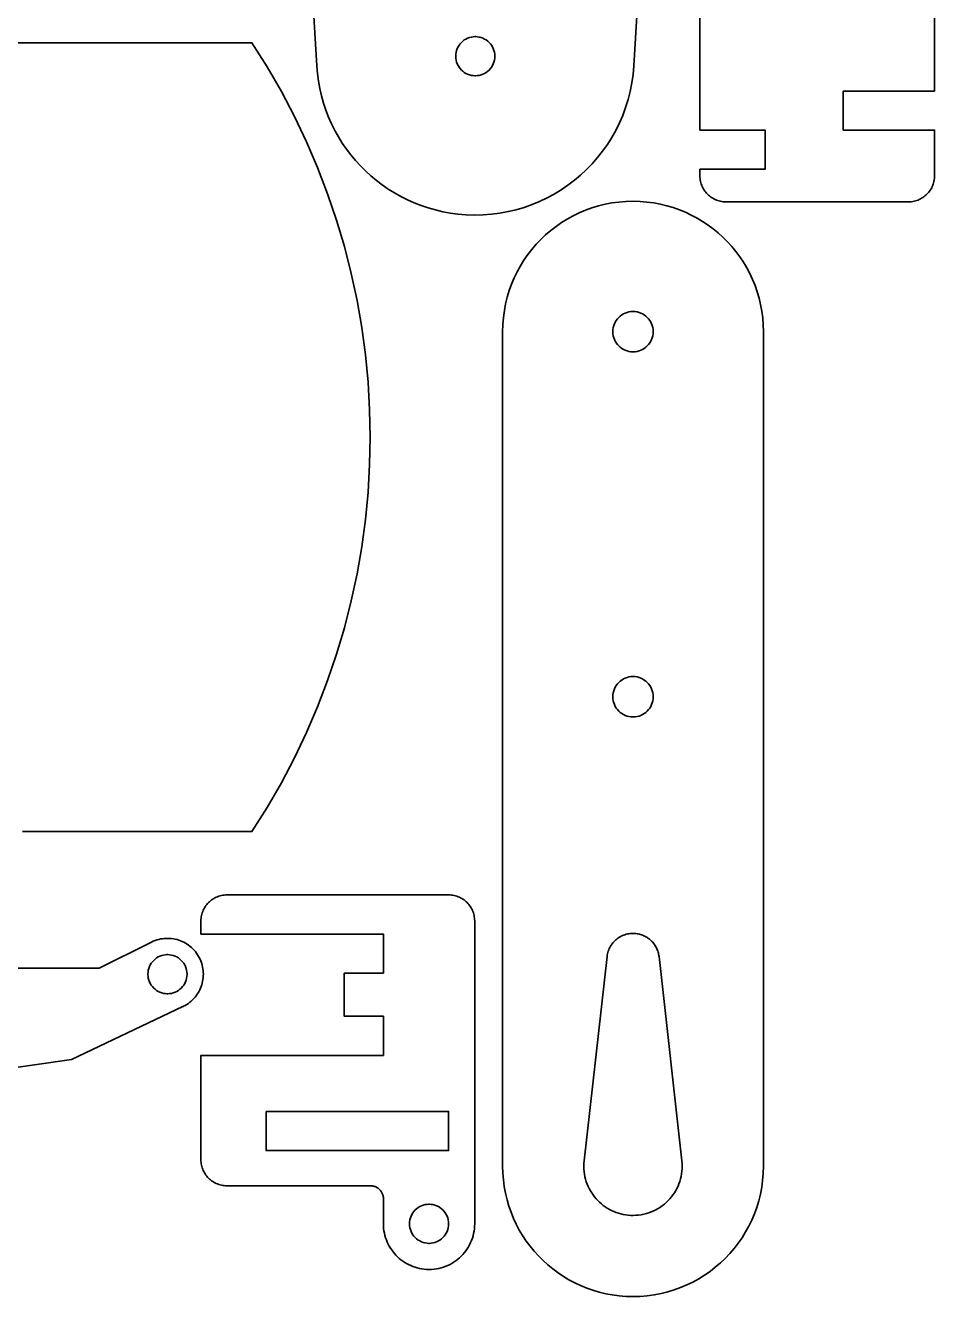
# Model space of a CAD drawing. Header units: millimetres. Extents: x 10 to 455, y -374 to -5.
# Drawn here: x 381.6 to 451.3, y -373.2 to -275.7 of the extents above; entities that cross this region are included whole.
import ezdxf

# ---------------------------------------------------------------- set-up
doc = ezdxf.new("R2010")
doc.units = ezdxf.units.MM
doc.header["$MEASUREMENT"] = 0
doc.layers.add('Layer 1', color=7, linetype='Continuous', lineweight=0)

msp = doc.modelspace()

# ---------------------------------------------------------------- linework, layer by layer
at = {"layer": 'Layer 1', "color": 7, "lineweight": 35}
for points in [[(400.056, -215.043), (403.897, -278.812), (403.947, -279.403), (404.023, -279.985), (404.127, -280.558), (404.258, -281.121), (404.415, -281.674), (404.595, -282.216), (404.801, -282.747), (405.03, -283.264), (405.283, -283.769), (405.556, -284.26), (405.854, -284.737), (406.17, -285.199), (406.508, -285.645), (406.865, -286.074), (407.241, -286.487), (407.636, -286.882), (408.047, -287.259), (408.476, -287.617), (408.922, -287.955), (409.383, -288.272), (409.859, -288.569), (410.349, -288.844), (410.854, -289.097), (411.372, -289.327), (411.901, -289.533), (412.442, -289.715), (412.995, -289.873), (413.558, -290.004), (414.131, -290.109), (414.713, -290.188), (415.324, -290.24), (415.992, -290.262), (416.654, -290.248), (417.306, -290.199), (417.949, -290.116), (418.583, -290), (419.205, -289.851), (419.815, -289.671), (420.412, -289.46), (420.994, -289.219), (421.562, -288.949), (422.112, -288.651), (422.647, -288.326), (423.163, -287.974), (423.66, -287.597), (424.137, -287.196), (424.592, -286.771), (425.027, -286.322), (425.437, -285.852), (425.824, -285.361), (426.187, -284.849), (426.523, -284.318), (426.831, -283.769), (427.112, -283.202), (427.365, -282.618), (427.587, -282.018), (427.779, -281.404), (427.938, -280.775), (428.065, -280.133), (428.158, -279.478), (428.216, -278.812), (432.056, -215.043)], [(433.284, -224.749), (433.284, -283.749), (438.284, -283.749), (438.284, -283.749), (438.284, -286.749), (433.284, -286.749), (433.284, -287.249), (433.287, -287.358), (433.295, -287.467), (433.309, -287.573), (433.33, -287.678), (433.355, -287.78), (433.386, -287.881), (433.422, -287.979), (433.462, -288.075), (433.506, -288.168), (433.556, -288.258), (433.611, -288.346), (433.669, -288.43), (433.733, -288.511), (433.799, -288.589), (433.869, -288.663), (433.944, -288.733), (434.022, -288.8), (434.102, -288.863), (434.187, -288.921), (434.274, -288.976), (434.365, -289.026), (434.458, -289.071), (434.554, -289.111), (434.651, -289.147), (434.752, -289.177), (434.855, -289.203), (434.959, -289.223), (435.066, -289.237), (435.174, -289.246), (435.284, -289.249), (449.284, -289.249), (449.394, -289.246), (449.501, -289.237), (449.608, -289.223), (449.713, -289.203), (449.815, -289.177), (449.916, -289.147), (450.013, -289.111), (450.109, -289.071), (450.202, -289.026), (450.292, -288.976), (450.38, -288.921), (450.465, -288.863), (450.545, -288.8), (450.623, -288.733), (450.698, -288.663), (450.769, -288.589), (450.835, -288.511), (450.898, -288.43), (450.956, -288.346), (451.011, -288.258), (451.061, -288.168), (451.105, -288.075), (451.147, -287.979), (451.181, -287.881), (451.212, -287.78), (451.237, -287.678), (451.258, -287.573), (451.272, -287.467), (451.28, -287.358), (451.284, -287.249), (451.284, -283.749), (444.284, -283.749), (444.284, -280.749), (451.284, -280.749), (451.284, -227.749)], [(381.34, -337.547), (398.929, -337.547), (400.097, -335.694), (401.186, -333.807), (402.192, -331.888), (403.119, -329.941), (403.966, -327.967), (404.731, -325.969), (405.416, -323.949), (406.02, -321.91), (406.544, -319.854), (406.987, -317.783), (407.349, -315.7), (407.633, -313.608), (407.834, -311.508), (407.955, -309.404), (407.995, -307.297), (407.955, -305.19), (407.834, -303.086), (407.633, -300.986), (407.349, -298.894), (406.987, -296.811), (406.544, -294.741), (406.02, -292.684), (405.416, -290.645), (404.731, -288.625), (403.966, -286.627), (403.119, -284.653), (402.192, -282.706), (401.186, -280.787), (400.097, -278.9), (398.929, -277.047), (307.061, -277.047)], [(371.22, -357.022), (385.077, -355.022), (385.077, -355.022), (393.629, -350.967), (393.63, -350.966), (393.631, -350.966), (393.636, -350.964), (393.637, -350.963), (393.638, -350.962), (393.64, -350.962), (393.642, -350.961), (393.644, -350.96), (393.645, -350.959), (393.651, -350.957), (393.652, -350.956), (393.655, -350.954), (393.656, -350.953), (393.658, -350.953), (393.66, -350.952), (393.663, -350.95), (393.665, -350.949), (393.666, -350.949), (393.669, -350.948), (393.672, -350.946), (393.673, -350.945), (393.674, -350.944), (393.677, -350.944), (393.679, -350.943), (393.68, -350.942), (393.809, -350.873), (393.933, -350.799), (394.051, -350.719), (394.165, -350.634), (394.272, -350.543), (394.374, -350.448), (394.472, -350.348), (394.562, -350.244), (394.648, -350.137), (394.727, -350.025), (394.801, -349.909), (394.869, -349.791), (394.931, -349.669), (394.987, -349.545), (395.035, -349.418), (395.079, -349.289), (395.116, -349.158), (395.147, -349.025), (395.17, -348.891), (395.187, -348.756), (395.197, -348.619), (395.201, -348.482), (395.198, -348.344), (395.187, -348.207), (395.17, -348.069), (395.145, -347.931), (395.113, -347.794), (395.074, -347.658), (395.027, -347.523), (394.974, -347.389), (394.91, -347.252), (394.838, -347.119), (394.762, -346.992), (394.679, -346.869), (394.59, -346.753), (394.495, -346.642), (394.395, -346.538), (394.291, -346.439), (394.183, -346.346), (394.07, -346.259), (393.954, -346.179), (393.833, -346.105), (393.709, -346.037), (393.581, -345.976), (393.452, -345.921), (393.32, -345.873), (393.186, -345.832), (393.048, -345.798), (392.91, -345.771), (392.77, -345.75), (392.63, -345.738), (392.488, -345.732), (392.345, -345.733), (392.204, -345.743), (392.061, -345.759), (391.917, -345.783), (391.776, -345.815), (391.636, -345.855), (391.495, -345.903), (391.356, -345.958), (391.22, -346.022), (387.22, -348.022), (367.22, -348.022)]]:
    msp.add_lwpolyline(points, dxfattribs=at)
at = {"layer": 'Layer 1', "color": 1, "lineweight": 35}
for points in [[(416.056, -276.58), (416.094, -276.58), (416.209, -276.587), (416.359, -276.61), (416.502, -276.647), (416.64, -276.698), (416.772, -276.761), (416.895, -276.836), (417.011, -276.922), (417.117, -277.019), (417.213, -277.125), (417.299, -277.241), (417.376, -277.365), (417.438, -277.496), (417.488, -277.634), (417.526, -277.777), (417.548, -277.926), (417.556, -278.041), (417.556, -278.08), (417.556, -278.118), (417.548, -278.233), (417.526, -278.382), (417.488, -278.526), (417.438, -278.663), (417.376, -278.795), (417.299, -278.918), (417.213, -279.034), (417.117, -279.14), (417.011, -279.237), (416.895, -279.323), (416.772, -279.399), (416.64, -279.462), (416.502, -279.512), (416.359, -279.549), (416.209, -279.572), (416.094, -279.58), (416.056, -279.58), (416.017, -279.58), (415.902, -279.572), (415.754, -279.549), (415.611, -279.512), (415.472, -279.462), (415.341, -279.399), (415.217, -279.323), (415.102, -279.237), (414.995, -279.14), (414.899, -279.034), (414.812, -278.918), (414.737, -278.795), (414.674, -278.663), (414.623, -278.526), (414.587, -278.382), (414.563, -278.233), (414.556, -278.118), (414.556, -278.08), (414.556, -278.041), (414.563, -277.926), (414.587, -277.777), (414.623, -277.634), (414.674, -277.496), (414.737, -277.365), (414.812, -277.241), (414.899, -277.125), (414.995, -277.019), (415.102, -276.922), (415.217, -276.836), (415.341, -276.761), (415.472, -276.698), (415.611, -276.647), (415.754, -276.61), (415.902, -276.587), (416.017, -276.58), (416.056, -276.58)], [(416.056, -276.58), (416.094, -276.58), (416.209, -276.587), (416.359, -276.61), (416.502, -276.647), (416.64, -276.698), (416.772, -276.761), (416.895, -276.836), (417.011, -276.922), (417.117, -277.019), (417.213, -277.125), (417.299, -277.241), (417.376, -277.365), (417.438, -277.496), (417.488, -277.634), (417.526, -277.777), (417.548, -277.926), (417.556, -278.041), (417.556, -278.08), (417.556, -278.118), (417.548, -278.233), (417.526, -278.382), (417.488, -278.526), (417.438, -278.663), (417.376, -278.795), (417.299, -278.918), (417.213, -279.034), (417.117, -279.14), (417.011, -279.237), (416.895, -279.323), (416.772, -279.399), (416.64, -279.462), (416.502, -279.512), (416.359, -279.549), (416.209, -279.572), (416.094, -279.58), (416.056, -279.58), (416.017, -279.58), (415.902, -279.572), (415.754, -279.549), (415.611, -279.512), (415.472, -279.462), (415.341, -279.399), (415.217, -279.323), (415.102, -279.237), (414.995, -279.14), (414.899, -279.034), (414.812, -278.918), (414.737, -278.795), (414.674, -278.663), (414.623, -278.526), (414.587, -278.382), (414.563, -278.233), (414.556, -278.118), (414.556, -278.08), (414.556, -278.041), (414.563, -277.926), (414.587, -277.777), (414.623, -277.634), (414.674, -277.496), (414.737, -277.365), (414.812, -277.241), (414.899, -277.125), (414.995, -277.019), (415.102, -276.922), (415.217, -276.836), (415.341, -276.761), (415.472, -276.698), (415.611, -276.647), (415.754, -276.61), (415.902, -276.587), (416.017, -276.58), (416.056, -276.58)], [(428.155, -300.756), (428.115, -300.756), (427.997, -300.748), (427.842, -300.725), (427.694, -300.686), (427.552, -300.634), (427.416, -300.569), (427.288, -300.491), (427.169, -300.402), (427.059, -300.302), (426.959, -300.192), (426.87, -300.073), (426.792, -299.945), (426.727, -299.809), (426.674, -299.667), (426.637, -299.518), (426.613, -299.365), (426.605, -299.246), (426.605, -299.206), (426.605, -299.167), (426.613, -299.048), (426.637, -298.894), (426.674, -298.745), (426.727, -298.603), (426.792, -298.467), (426.87, -298.34), (426.959, -298.22), (427.059, -298.11), (427.169, -298.01), (427.288, -297.921), (427.416, -297.843), (427.552, -297.778), (427.694, -297.726), (427.842, -297.688), (427.997, -297.664), (428.115, -297.656), (428.155, -297.656), (428.194, -297.656), (428.313, -297.664), (428.467, -297.688), (428.616, -297.726), (428.758, -297.778), (428.894, -297.843), (429.022, -297.921), (429.141, -298.01), (429.251, -298.11), (429.351, -298.22), (429.44, -298.34), (429.517, -298.467), (429.583, -298.603), (429.636, -298.745), (429.673, -298.894), (429.697, -299.048), (429.705, -299.167), (429.705, -299.206), (429.705, -299.246), (429.697, -299.365), (429.673, -299.518), (429.636, -299.667), (429.583, -299.809), (429.517, -299.945), (429.44, -300.073), (429.351, -300.192), (429.251, -300.302), (429.141, -300.402), (429.022, -300.491), (428.894, -300.569), (428.758, -300.634), (428.616, -300.686), (428.467, -300.725), (428.313, -300.748), (428.194, -300.756), (428.155, -300.756)], [(428.155, -300.756), (428.115, -300.756), (427.997, -300.748), (427.842, -300.725), (427.694, -300.686), (427.552, -300.634), (427.416, -300.569), (427.288, -300.491), (427.169, -300.402), (427.059, -300.302), (426.959, -300.192), (426.87, -300.073), (426.792, -299.945), (426.727, -299.809), (426.674, -299.667), (426.637, -299.518), (426.613, -299.365), (426.605, -299.246), (426.605, -299.206), (426.605, -299.167), (426.613, -299.048), (426.637, -298.894), (426.674, -298.745), (426.727, -298.603), (426.792, -298.467), (426.87, -298.34), (426.959, -298.22), (427.059, -298.11), (427.169, -298.01), (427.288, -297.921), (427.416, -297.843), (427.552, -297.778), (427.694, -297.726), (427.842, -297.688), (427.997, -297.664), (428.115, -297.656), (428.155, -297.656), (428.194, -297.656), (428.313, -297.664), (428.467, -297.688), (428.616, -297.726), (428.758, -297.778), (428.894, -297.843), (429.022, -297.921), (429.141, -298.01), (429.251, -298.11), (429.351, -298.22), (429.44, -298.34), (429.517, -298.467), (429.583, -298.603), (429.636, -298.745), (429.673, -298.894), (429.697, -299.048), (429.705, -299.167), (429.705, -299.206), (429.705, -299.246), (429.697, -299.365), (429.673, -299.518), (429.636, -299.667), (429.583, -299.809), (429.517, -299.945), (429.44, -300.073), (429.351, -300.192), (429.251, -300.302), (429.141, -300.402), (429.022, -300.491), (428.894, -300.569), (428.758, -300.634), (428.616, -300.686), (428.467, -300.725), (428.313, -300.748), (428.194, -300.756), (428.155, -300.756)], [(428.155, -328.756), (428.115, -328.756), (427.997, -328.748), (427.842, -328.725), (427.694, -328.687), (427.552, -328.634), (427.416, -328.569), (427.288, -328.492), (427.169, -328.402), (427.059, -328.302), (426.959, -328.192), (426.87, -328.073), (426.792, -327.945), (426.727, -327.809), (426.674, -327.667), (426.637, -327.518), (426.613, -327.365), (426.605, -327.246), (426.605, -327.206), (426.605, -327.167), (426.613, -327.048), (426.637, -326.894), (426.674, -326.745), (426.727, -326.603), (426.792, -326.467), (426.87, -326.34), (426.959, -326.22), (427.059, -326.11), (427.169, -326.01), (427.288, -325.921), (427.416, -325.843), (427.552, -325.778), (427.694, -325.726), (427.842, -325.688), (427.997, -325.664), (428.115, -325.656), (428.155, -325.656), (428.194, -325.656), (428.313, -325.664), (428.467, -325.688), (428.616, -325.726), (428.758, -325.778), (428.894, -325.843), (429.022, -325.921), (429.141, -326.01), (429.251, -326.11), (429.351, -326.22), (429.44, -326.34), (429.517, -326.467), (429.583, -326.603), (429.636, -326.745), (429.673, -326.894), (429.697, -327.048), (429.705, -327.167), (429.705, -327.206), (429.705, -327.246), (429.697, -327.365), (429.673, -327.518), (429.636, -327.667), (429.583, -327.809), (429.517, -327.945), (429.44, -328.073), (429.351, -328.192), (429.251, -328.302), (429.141, -328.402), (429.022, -328.492), (428.894, -328.569), (428.758, -328.634), (428.616, -328.687), (428.467, -328.725), (428.313, -328.748), (428.194, -328.756), (428.155, -328.756)], [(428.155, -328.756), (428.115, -328.756), (427.997, -328.748), (427.842, -328.725), (427.694, -328.687), (427.552, -328.634), (427.416, -328.569), (427.288, -328.492), (427.169, -328.402), (427.059, -328.302), (426.959, -328.192), (426.87, -328.073), (426.792, -327.945), (426.727, -327.809), (426.674, -327.667), (426.637, -327.518), (426.613, -327.365), (426.605, -327.246), (426.605, -327.206), (426.605, -327.167), (426.613, -327.048), (426.637, -326.894), (426.674, -326.745), (426.727, -326.603), (426.792, -326.467), (426.87, -326.34), (426.959, -326.22), (427.059, -326.11), (427.169, -326.01), (427.288, -325.921), (427.416, -325.843), (427.552, -325.778), (427.694, -325.726), (427.842, -325.688), (427.997, -325.664), (428.115, -325.656), (428.155, -325.656), (428.194, -325.656), (428.313, -325.664), (428.467, -325.688), (428.616, -325.726), (428.758, -325.778), (428.894, -325.843), (429.022, -325.921), (429.141, -326.01), (429.251, -326.11), (429.351, -326.22), (429.44, -326.34), (429.517, -326.467), (429.583, -326.603), (429.636, -326.745), (429.673, -326.894), (429.697, -327.048), (429.705, -327.167), (429.705, -327.206), (429.705, -327.246), (429.697, -327.365), (429.673, -327.518), (429.636, -327.667), (429.583, -327.809), (429.517, -327.945), (429.44, -328.073), (429.351, -328.192), (429.251, -328.302), (429.141, -328.402), (429.022, -328.492), (428.894, -328.569), (428.758, -328.634), (428.616, -328.687), (428.467, -328.725), (428.313, -328.748), (428.194, -328.756), (428.155, -328.756)], [(426.162, -347.135), (424.405, -362.785), (424.402, -362.812), (424.399, -362.839), (424.397, -362.866), (424.394, -362.894), (424.392, -362.921), (424.39, -362.948), (424.388, -362.975), (424.387, -363.002), (424.386, -363.029), (424.384, -363.057), (424.383, -363.084), (424.383, -363.111), (424.381, -363.138), (424.381, -363.165), (424.381, -363.193), (424.381, -363.22), (424.381, -363.247), (424.381, -363.274), (424.383, -363.302), (424.383, -363.329), (424.384, -363.356), (424.386, -363.383), (424.387, -363.41), (424.388, -363.437), (424.39, -363.465), (424.392, -363.492), (424.394, -363.519), (424.397, -363.546), (424.399, -363.573), (424.402, -363.6), (424.405, -363.627), (424.433, -363.826), (424.47, -364.02), (424.517, -364.211), (424.573, -364.397), (424.638, -364.578), (424.713, -364.755), (424.795, -364.927), (424.886, -365.094), (424.984, -365.255), (425.091, -365.41), (425.205, -365.56), (425.326, -365.703), (425.452, -365.84), (425.587, -365.971), (425.726, -366.095), (425.872, -366.211), (426.023, -366.32), (426.18, -366.422), (426.342, -366.516), (426.508, -366.602), (426.68, -366.68), (426.855, -366.75), (427.033, -366.81), (427.216, -366.862), (427.402, -366.905), (427.59, -366.938), (427.781, -366.962), (427.976, -366.976), (428.172, -366.98), (428.37, -366.974), (428.576, -366.956), (428.781, -366.928), (428.983, -366.888), (429.179, -366.839), (429.37, -366.779), (429.558, -366.71), (429.74, -366.632), (429.916, -366.545), (430.087, -366.449), (430.252, -366.344), (430.412, -366.232), (430.563, -366.112), (430.709, -365.984), (430.848, -365.849), (430.98, -365.708), (431.105, -365.56), (431.22, -365.406), (431.33, -365.246), (431.43, -365.081), (431.522, -364.911), (431.605, -364.735), (431.68, -364.556), (431.745, -364.371), (431.801, -364.183), (431.847, -363.992), (431.883, -363.797), (431.909, -363.599), (431.924, -363.399), (431.929, -363.196), (431.923, -362.992), (431.905, -362.785), (430.148, -347.135), (430.136, -347.046), (430.119, -346.958), (430.099, -346.871), (430.077, -346.786), (430.049, -346.703), (430.019, -346.621), (429.986, -346.541), (429.948, -346.462), (429.908, -346.386), (429.865, -346.312), (429.819, -346.239), (429.769, -346.169), (429.716, -346.101), (429.662, -346.036), (429.604, -345.973), (429.544, -345.912), (429.48, -345.854), (429.415, -345.799), (429.347, -345.747), (429.277, -345.697), (429.205, -345.651), (429.13, -345.607), (429.054, -345.567), (428.976, -345.529), (428.895, -345.496), (428.815, -345.465), (428.73, -345.438), (428.645, -345.415), (428.559, -345.395), (428.472, -345.379), (428.379, -345.366), (428.269, -345.357), (428.16, -345.354), (428.052, -345.356), (427.947, -345.364), (427.841, -345.378), (427.737, -345.397), (427.636, -345.422), (427.535, -345.451), (427.438, -345.486), (427.342, -345.525), (427.249, -345.57), (427.159, -345.619), (427.07, -345.672), (426.986, -345.73), (426.904, -345.792), (426.826, -345.858), (426.751, -345.928), (426.679, -346.002), (426.612, -346.079), (426.548, -346.16), (426.488, -346.244), (426.433, -346.332), (426.381, -346.423), (426.334, -346.517), (426.292, -346.613), (426.256, -346.713), (426.224, -346.815), (426.198, -346.919), (426.177, -347.026), (426.162, -347.135)], [(393.949, -348.482), (393.949, -348.521), (393.942, -348.636), (393.92, -348.784), (393.883, -348.928), (393.833, -349.066), (393.769, -349.197), (393.694, -349.321), (393.608, -349.436), (393.511, -349.543), (393.404, -349.64), (393.288, -349.726), (393.165, -349.801), (393.034, -349.864), (392.897, -349.915), (392.752, -349.952), (392.604, -349.974), (392.488, -349.982), (392.449, -349.982), (392.412, -349.982), (392.297, -349.974), (392.148, -349.952), (392.004, -349.915), (391.866, -349.864), (391.736, -349.801), (391.612, -349.726), (391.497, -349.64), (391.39, -349.543), (391.292, -349.436), (391.206, -349.321), (391.131, -349.197), (391.067, -349.066), (391.017, -348.928), (390.98, -348.784), (390.958, -348.636), (390.949, -348.521), (390.949, -348.482), (390.949, -348.444), (390.958, -348.329), (390.98, -348.18), (391.017, -348.036), (391.067, -347.898), (391.131, -347.767), (391.206, -347.643), (391.292, -347.528), (391.39, -347.422), (391.497, -347.325), (391.612, -347.238), (391.736, -347.163), (391.866, -347.1), (392.004, -347.05), (392.148, -347.013), (392.297, -346.99), (392.412, -346.982), (392.449, -346.982), (392.488, -346.982), (392.604, -346.99), (392.752, -347.013), (392.897, -347.05), (393.034, -347.1), (393.165, -347.163), (393.288, -347.238), (393.404, -347.325), (393.511, -347.422), (393.608, -347.528), (393.694, -347.643), (393.769, -347.767), (393.833, -347.898), (393.883, -348.036), (393.92, -348.18), (393.942, -348.329), (393.949, -348.444), (393.949, -348.482)], [(393.949, -348.482), (393.949, -348.521), (393.942, -348.636), (393.92, -348.784), (393.883, -348.928), (393.833, -349.066), (393.769, -349.197), (393.694, -349.321), (393.608, -349.436), (393.511, -349.543), (393.404, -349.64), (393.288, -349.726), (393.165, -349.801), (393.034, -349.864), (392.897, -349.915), (392.752, -349.952), (392.604, -349.974), (392.488, -349.982), (392.449, -349.982), (392.412, -349.982), (392.297, -349.974), (392.148, -349.952), (392.004, -349.915), (391.866, -349.864), (391.736, -349.801), (391.612, -349.726), (391.497, -349.64), (391.39, -349.543), (391.292, -349.436), (391.206, -349.321), (391.131, -349.197), (391.067, -349.066), (391.017, -348.928), (390.98, -348.784), (390.958, -348.636), (390.949, -348.521), (390.949, -348.482), (390.949, -348.444), (390.958, -348.329), (390.98, -348.18), (391.017, -348.036), (391.067, -347.898), (391.131, -347.767), (391.206, -347.643), (391.292, -347.528), (391.39, -347.422), (391.497, -347.325), (391.612, -347.238), (391.736, -347.163), (391.866, -347.1), (392.004, -347.05), (392.148, -347.013), (392.297, -346.99), (392.412, -346.982), (392.449, -346.982), (392.488, -346.982), (392.604, -346.99), (392.752, -347.013), (392.897, -347.05), (393.034, -347.1), (393.165, -347.163), (393.288, -347.238), (393.404, -347.325), (393.511, -347.422), (393.608, -347.528), (393.694, -347.643), (393.769, -347.767), (393.833, -347.898), (393.883, -348.036), (393.92, -348.18), (393.942, -348.329), (393.949, -348.444), (393.949, -348.482)], [(400.011, -359.005), (414.011, -359.005), (414.011, -362.005), (400.011, -362.005), (400.011, -359.005)], [(414.011, -367.625), (414.011, -367.664), (414.004, -367.779), (413.98, -367.928), (413.944, -368.071), (413.892, -368.209), (413.83, -368.34), (413.755, -368.464), (413.669, -368.579), (413.572, -368.686), (413.465, -368.783), (413.349, -368.869), (413.226, -368.944), (413.095, -369.007), (412.956, -369.058), (412.813, -369.095), (412.665, -369.118), (412.549, -369.125), (412.511, -369.125), (412.473, -369.125), (412.358, -369.118), (412.209, -369.095), (412.065, -369.058), (411.927, -369.007), (411.795, -368.944), (411.672, -368.869), (411.556, -368.783), (411.451, -368.686), (411.354, -368.579), (411.267, -368.464), (411.192, -368.34), (411.129, -368.209), (411.079, -368.071), (411.041, -367.928), (411.019, -367.779), (411.011, -367.664), (411.011, -367.625), (411.011, -367.587), (411.019, -367.472), (411.041, -367.323), (411.079, -367.179), (411.129, -367.042), (411.192, -366.91), (411.267, -366.787), (411.354, -366.671), (411.451, -366.565), (411.556, -366.468), (411.672, -366.382), (411.795, -366.306), (411.927, -366.243), (412.065, -366.193), (412.209, -366.156), (412.358, -366.133), (412.473, -366.125), (412.511, -366.125), (412.549, -366.125), (412.665, -366.133), (412.813, -366.156), (412.956, -366.193), (413.095, -366.243), (413.226, -366.306), (413.349, -366.382), (413.465, -366.468), (413.572, -366.565), (413.669, -366.671), (413.755, -366.787), (413.83, -366.91), (413.892, -367.042), (413.944, -367.179), (413.98, -367.323), (414.004, -367.472), (414.011, -367.587), (414.011, -367.625)]]:
    msp.add_lwpolyline(points, close=True, dxfattribs=at)
at = {"layer": 'Layer 1', "color": 7, "lineweight": 35}
for points in [[(438.155, -363.206), (438.14, -363.755), (438.097, -364.296), (438.024, -364.828), (437.924, -365.352), (437.798, -365.865), (437.645, -366.367), (437.467, -366.858), (437.265, -367.336), (437.038, -367.802), (436.79, -368.253), (436.519, -368.691), (436.226, -369.112), (435.912, -369.518), (435.579, -369.906), (435.226, -370.277), (434.855, -370.63), (434.466, -370.963), (434.061, -371.277), (433.64, -371.57), (433.202, -371.841), (432.751, -372.09), (432.285, -372.316), (431.806, -372.519), (431.316, -372.697), (430.813, -372.849), (430.301, -372.976), (429.777, -373.075), (429.244, -373.148), (428.704, -373.192), (428.155, -373.206), (427.606, -373.192), (427.083, -373.15), (426.567, -373.081), (426.062, -372.987), (425.565, -372.868), (425.077, -372.724), (424.601, -372.556), (424.136, -372.366), (423.683, -372.153), (423.241, -371.918), (422.815, -371.663), (422.402, -371.387), (422.004, -371.091), (421.622, -370.777), (421.255, -370.444), (420.905, -370.094), (420.573, -369.727), (420.259, -369.344), (419.965, -368.945), (419.69, -368.532), (419.434, -368.105), (419.201, -367.664), (418.988, -367.21), (418.799, -366.744), (418.633, -366.268), (418.49, -365.78), (418.37, -365.282), (418.277, -364.776), (418.209, -364.26), (418.169, -363.737), (418.155, -363.206), (418.155, -299.206), (418.17, -298.658), (418.213, -298.117), (418.285, -297.584), (418.386, -297.061), (418.512, -296.548), (418.665, -296.045), (418.842, -295.555), (419.045, -295.076), (419.272, -294.611), (419.52, -294.159), (419.791, -293.722), (420.084, -293.3), (420.398, -292.895), (420.731, -292.506), (421.084, -292.135), (421.455, -291.783), (421.844, -291.449), (422.249, -291.136), (422.67, -290.843), (423.108, -290.572), (423.559, -290.322), (424.024, -290.096), (424.504, -289.894), (424.994, -289.716), (425.497, -289.563), (426.009, -289.437), (426.533, -289.337), (427.065, -289.265), (427.606, -289.221), (428.155, -289.206), (428.704, -289.221), (429.227, -289.263), (429.741, -289.331), (430.248, -289.426), (430.745, -289.545), (431.233, -289.689), (431.709, -289.856), (432.174, -290.047), (432.627, -290.26), (433.067, -290.494), (433.495, -290.75), (433.908, -291.026), (434.306, -291.321), (434.688, -291.636), (435.055, -291.968), (435.405, -292.318), (435.737, -292.685), (436.051, -293.068), (436.345, -293.467), (436.62, -293.88), (436.876, -294.308), (437.109, -294.749), (437.322, -295.202), (437.511, -295.668), (437.677, -296.145), (437.82, -296.633), (437.94, -297.13), (438.033, -297.637), (438.099, -298.152), (438.141, -298.676), (438.155, -299.206), (438.155, -363.206)], [(409.011, -348.405), (409.011, -345.405), (395.011, -345.405), (395.011, -344.405), (395.013, -344.296), (395.023, -344.187), (395.037, -344.081), (395.056, -343.976), (395.083, -343.874), (395.113, -343.773), (395.148, -343.675), (395.188, -343.579), (395.234, -343.486), (395.284, -343.396), (395.338, -343.308), (395.397, -343.224), (395.459, -343.143), (395.526, -343.065), (395.597, -342.991), (395.67, -342.921), (395.748, -342.854), (395.83, -342.791), (395.915, -342.733), (396.001, -342.678), (396.091, -342.629), (396.186, -342.583), (396.28, -342.543), (396.379, -342.507), (396.479, -342.477), (396.581, -342.452), (396.687, -342.432), (396.792, -342.417), (396.901, -342.408), (397.011, -342.405), (414.011, -342.405), (414.12, -342.408), (414.229, -342.417), (414.335, -342.432), (414.44, -342.452), (414.542, -342.477), (414.642, -342.507), (414.741, -342.543), (414.837, -342.583), (414.93, -342.629), (415.02, -342.678), (415.108, -342.733), (415.192, -342.791), (415.273, -342.854), (415.351, -342.921), (415.424, -342.991), (415.495, -343.065), (415.562, -343.143), (415.624, -343.224), (415.684, -343.308), (415.738, -343.396), (415.788, -343.486), (415.833, -343.579), (415.873, -343.675), (415.909, -343.773), (415.94, -343.874), (415.965, -343.976), (415.984, -344.081), (415.999, -344.187), (416.008, -344.296), (416.011, -344.405), (416.011, -367.625), (416.006, -367.817), (415.99, -368.007), (415.965, -368.193), (415.93, -368.376), (415.886, -368.556), (415.833, -368.732), (415.77, -368.903), (415.699, -369.071), (415.62, -369.234), (415.533, -369.392), (415.438, -369.545), (415.335, -369.692), (415.226, -369.834), (415.109, -369.97), (414.986, -370.1), (414.856, -370.224), (414.72, -370.34), (414.579, -370.45), (414.43, -370.553), (414.277, -370.648), (414.119, -370.735), (413.956, -370.814), (413.788, -370.885), (413.617, -370.947), (413.441, -371), (413.262, -371.045), (413.079, -371.08), (412.892, -371.105), (412.704, -371.12), (412.511, -371.125), (412.319, -371.12), (412.136, -371.106), (411.955, -371.082), (411.779, -371.049), (411.604, -371.007), (411.434, -370.956), (411.267, -370.898), (411.104, -370.831), (410.945, -370.757), (410.791, -370.675), (410.642, -370.585), (410.497, -370.489), (410.358, -370.385), (410.224, -370.275), (410.095, -370.159), (409.973, -370.036), (409.858, -369.908), (409.748, -369.774), (409.644, -369.634), (409.548, -369.489), (409.459, -369.34), (409.377, -369.185), (409.302, -369.027), (409.237, -368.864), (409.179, -368.697), (409.129, -368.526), (409.087, -368.352), (409.054, -368.175), (409.03, -367.994), (409.016, -367.811), (409.011, -367.625), (409.011, -365.705), (409.009, -365.651), (409.005, -365.596), (408.998, -365.543), (408.988, -365.491), (408.976, -365.44), (408.96, -365.389), (408.942, -365.34), (408.922, -365.292), (408.899, -365.246), (408.874, -365.201), (408.847, -365.157), (408.817, -365.115), (408.787, -365.074), (408.754, -365.035), (408.717, -364.998), (408.681, -364.963), (408.642, -364.93), (408.601, -364.898), (408.559, -364.869), (408.516, -364.842), (408.47, -364.817), (408.424, -364.794), (408.376, -364.774), (408.327, -364.756), (408.277, -364.741), (408.226, -364.728), (408.173, -364.718), (408.12, -364.711), (408.066, -364.707), (408.011, -364.705), (397.011, -364.705), (396.901, -364.702), (396.792, -364.694), (396.687, -364.679), (396.581, -364.659), (396.479, -364.634), (396.379, -364.603), (396.28, -364.568), (396.186, -364.527), (396.091, -364.482), (396.001, -364.432), (395.915, -364.378), (395.83, -364.32), (395.748, -364.257), (395.67, -364.19), (395.597, -364.12), (395.526, -364.045), (395.459, -363.968), (395.397, -363.887), (395.338, -363.802), (395.284, -363.715), (395.234, -363.625), (395.188, -363.531), (395.148, -363.436), (395.113, -363.338), (395.083, -363.237), (395.056, -363.134), (395.037, -363.03), (395.023, -362.923), (395.013, -362.815), (395.011, -362.705), (395.011, -354.705), (409.011, -354.705), (409.011, -351.705), (406.011, -351.705), (406.011, -348.405), (409.011, -348.405)], [(414.011, -367.625), (414.011, -367.664), (414.004, -367.779), (413.98, -367.928), (413.944, -368.071), (413.892, -368.209), (413.83, -368.34), (413.755, -368.464), (413.669, -368.579), (413.572, -368.686), (413.465, -368.783), (413.349, -368.869), (413.226, -368.944), (413.095, -369.007), (412.956, -369.058), (412.813, -369.095), (412.665, -369.118), (412.549, -369.125), (412.511, -369.125), (412.473, -369.125), (412.358, -369.118), (412.209, -369.095), (412.065, -369.058), (411.927, -369.007), (411.795, -368.944), (411.672, -368.869), (411.556, -368.783), (411.451, -368.686), (411.354, -368.579), (411.267, -368.464), (411.192, -368.34), (411.129, -368.209), (411.079, -368.071), (411.041, -367.928), (411.019, -367.779), (411.011, -367.664), (411.011, -367.625), (411.011, -367.587), (411.019, -367.472), (411.041, -367.323), (411.079, -367.179), (411.129, -367.042), (411.192, -366.91), (411.267, -366.787), (411.354, -366.671), (411.451, -366.565), (411.556, -366.468), (411.672, -366.382), (411.795, -366.306), (411.927, -366.243), (412.065, -366.193), (412.209, -366.156), (412.358, -366.133), (412.473, -366.125), (412.511, -366.125), (412.549, -366.125), (412.665, -366.133), (412.813, -366.156), (412.956, -366.193), (413.095, -366.243), (413.226, -366.306), (413.349, -366.382), (413.465, -366.468), (413.572, -366.565), (413.669, -366.671), (413.755, -366.787), (413.83, -366.91), (413.892, -367.042), (413.944, -367.179), (413.98, -367.323), (414.004, -367.472), (414.011, -367.587), (414.011, -367.625)]]:
    msp.add_lwpolyline(points, close=True, dxfattribs=at)

doc.saveas('drawing.dxf')
